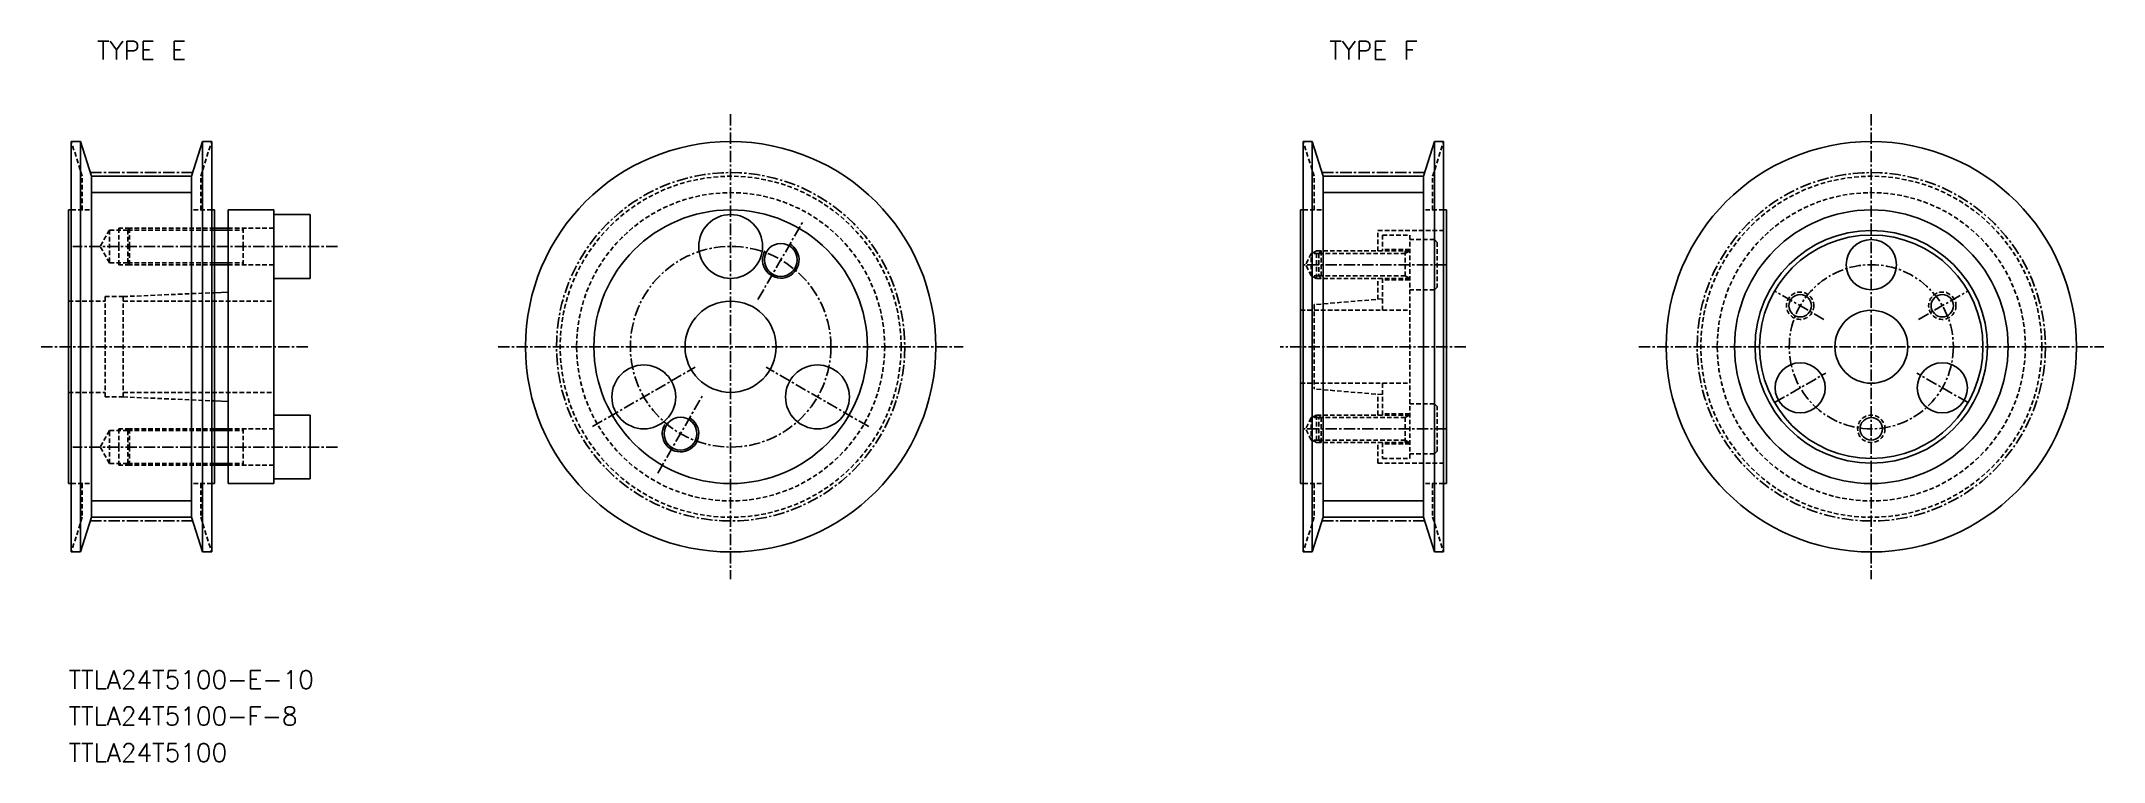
# Model space of a CAD drawing. Extents: x 3431 to 3658, y 16909 to 16988.
import ezdxf
from ezdxf.enums import TextEntityAlignment as Align

# ---------------------------------------------------------------- set-up
doc = ezdxf.new("R2010")
doc.units = 0
doc.linetypes.add('CENTER', pattern=[2, 1.25, -0.25, 0.25, -0.25])
doc.linetypes.add('DASHED', pattern=[0.75, 0.5, -0.25])
doc.layers.get('0').update_dxf_attribs({"linetype": 'CONTINUOUS'})
doc.layers.add('CENTER', color=1, linetype='CENTER')
doc.styles.add('MISUMI', font='txt.shx')

msp = doc.modelspace()

# ---------------------------------------------------------------- linework, layer by layer
at = {"color": 1, "linetype": 'CENTER'}
for p, q in [((3506.94, 16979.86), (3506.94, 16928.86)), ((3632.05, 16979.86), (3632.05, 16928.86)), ((3436.7, 16973.46), (3447.95, 16973.46)), ((3571.81, 16973.46), (3583.06, 16973.46)), ((3431.32, 16954.36), (3460.61, 16954.36)), ((3481.44, 16954.36), (3532.44, 16954.36)), ((3606.55, 16954.36), (3657.55, 16954.36)), ((3436.7, 16935.26), (3447.95, 16935.26)), ((3571.81, 16935.26), (3583.06, 16935.26))]:
    msp.add_line(p, q, dxfattribs=at)
at = {"color": 7, "linetype": 'CONTINUOUS'}
for p, q in [((3435.62, 16976.86), (3434.62, 16976.86)), ((3434.62, 16976.86), (3434.62, 16954.36)), ((3436.82, 16973.06), (3435.62, 16976.86)), ((3435.62, 16976.86), (3435.62, 16954.36)), ((3447.82, 16973.06), (3449.02, 16976.86)), ((3449.02, 16976.86), (3450.02, 16976.86)), ((3449.02, 16976.86), (3449.02, 16954.36)), ((3450.02, 16976.86), (3450.02, 16954.36)), ((3570.74, 16976.86), (3569.74, 16976.86)), ((3569.74, 16976.86), (3569.74, 16931.86)), ((3571.94, 16973.06), (3570.74, 16976.86)), ((3570.74, 16976.86), (3570.74, 16931.86)), ((3582.94, 16973.06), (3584.14, 16976.86)), ((3584.14, 16976.86), (3585.14, 16976.86)), ((3584.14, 16976.86), (3584.14, 16931.86)), ((3585.14, 16976.86), (3585.14, 16931.86)), ((3436.82, 16969.36), (3436.82, 16973.06)), ((3436.82, 16973.06), (3447.82, 16973.06)), ((3447.82, 16969.36), (3447.82, 16973.06)), ((3571.94, 16969.36), (3571.94, 16973.06)), ((3571.94, 16973.06), (3582.94, 16973.06)), ((3582.94, 16969.36), (3582.94, 16973.06)), ((3434.32, 16969.36), (3434.62, 16969.36)), ((3434.32, 16954.36), (3434.32, 16969.36)), ((3436.82, 16969.36), (3436.82, 16954.36)), ((3447.82, 16969.36), (3447.82, 16954.36)), ((3450.32, 16969.36), (3450.02, 16969.36)), ((3450.32, 16954.36), (3450.32, 16969.36)), ((3451.82, 16969.36), (3456.82, 16969.36)), ((3451.82, 16969.36), (3451.82, 16967.36)), ((3456.82, 16969.36), (3456.82, 16968.86)), ((3569.44, 16969.36), (3569.74, 16969.36)), ((3569.44, 16939.36), (3569.44, 16969.36)), ((3571.94, 16969.36), (3571.94, 16939.36)), ((3582.94, 16969.36), (3582.94, 16939.36)), ((3585.44, 16969.36), (3585.14, 16969.36)), ((3585.44, 16939.36), (3585.44, 16969.36)), ((3451.82, 16967.36), (3450.32, 16967.36)), ((3451.82, 16967.36), (3451.82, 16963.36)), ((3456.82, 16968.86), (3456.82, 16961.86)), ((3456.82, 16968.86), (3460.82, 16968.86)), ((3460.82, 16968.86), (3460.82, 16965.36)), ((3460.82, 16961.86), (3460.82, 16965.36)), ((3451.82, 16963.36), (3450.32, 16963.36)), ((3451.82, 16963.36), (3451.82, 16960.36)), ((3451.82, 16960.36), (3450.32, 16960.29)), ((3451.82, 16960.36), (3451.82, 16954.36)), ((3456.82, 16961.86), (3456.82, 16954.36)), ((3456.82, 16961.86), (3460.82, 16961.86)), ((3434.32, 16954.36), (3434.32, 16939.36)), ((3434.62, 16931.86), (3434.62, 16954.36)), ((3435.62, 16931.86), (3435.62, 16954.36)), ((3436.82, 16939.36), (3436.82, 16954.36)), ((3447.82, 16939.36), (3447.82, 16954.36)), ((3449.02, 16931.86), (3449.02, 16954.36)), ((3450.02, 16931.86), (3450.02, 16954.36)), ((3450.32, 16954.36), (3450.32, 16939.36)), ((3451.82, 16948.36), (3451.82, 16954.36)), ((3456.82, 16946.86), (3456.82, 16954.36)), ((3451.82, 16948.36), (3450.32, 16948.42)), ((3451.82, 16945.36), (3451.82, 16948.36)), ((3456.82, 16939.86), (3456.82, 16946.86)), ((3456.82, 16946.86), (3460.82, 16946.86)), ((3460.82, 16946.86), (3460.82, 16943.36)), ((3451.82, 16945.36), (3450.32, 16945.36)), ((3451.82, 16941.36), (3451.82, 16945.36)), ((3460.82, 16939.86), (3460.82, 16943.36)), ((3451.82, 16941.36), (3450.32, 16941.36)), ((3451.82, 16939.36), (3451.82, 16941.36)), ((3456.82, 16939.86), (3460.82, 16939.86)), ((3456.82, 16939.36), (3456.82, 16939.86)), ((3434.32, 16939.36), (3434.62, 16939.36)), ((3436.82, 16939.36), (3436.82, 16935.66)), ((3447.82, 16939.36), (3447.82, 16935.66)), ((3450.32, 16939.36), (3450.02, 16939.36)), ((3451.82, 16939.36), (3456.82, 16939.36)), ((3569.44, 16939.36), (3569.74, 16939.36)), ((3571.94, 16939.36), (3571.94, 16935.66)), ((3582.94, 16939.36), (3582.94, 16935.66)), ((3585.44, 16939.36), (3585.14, 16939.36)), ((3436.82, 16935.66), (3435.62, 16931.86)), ((3436.82, 16935.66), (3447.82, 16935.66)), ((3447.82, 16935.66), (3449.02, 16931.86)), ((3571.94, 16935.66), (3570.74, 16931.86)), ((3571.94, 16935.66), (3582.94, 16935.66)), ((3582.94, 16935.66), (3584.14, 16931.86)), ((3435.62, 16931.86), (3434.62, 16931.86)), ((3449.02, 16931.86), (3450.02, 16931.86)), ((3570.74, 16931.86), (3569.74, 16931.86)), ((3584.14, 16931.86), (3585.14, 16931.86))]:
    msp.add_line(p, q, dxfattribs=at)
at = {"color": 3, "linetype": 'DASHED'}
for p, q in [((3435.82, 16973.06), (3434.62, 16976.86)), ((3448.82, 16973.06), (3450.02, 16976.86)), ((3570.94, 16973.06), (3569.74, 16976.86)), ((3583.94, 16973.06), (3585.14, 16976.86)), ((3435.82, 16969.36), (3435.82, 16973.06)), ((3448.82, 16969.36), (3448.82, 16973.06)), ((3570.94, 16969.36), (3570.94, 16973.06)), ((3583.94, 16969.36), (3583.94, 16973.06)), ((3434.62, 16969.36), (3436.82, 16969.36)), ((3450.02, 16969.36), (3447.82, 16969.36)), ((3569.74, 16969.36), (3571.94, 16969.36)), ((3585.14, 16969.36), (3582.94, 16969.36)), ((3438.82, 16967.16), (3437.79, 16965.36)), ((3438.82, 16967.16), (3438.82, 16963.56)), ((3440.82, 16967.16), (3438.82, 16967.16)), ((3441.02, 16967.36), (3439.82, 16967.36)), ((3439.82, 16967.36), (3439.82, 16965.36)), ((3441.02, 16967.36), (3440.82, 16967.16)), ((3440.82, 16967.16), (3450.32, 16967.16)), ((3440.82, 16967.16), (3440.82, 16965.36)), ((3450.32, 16967.36), (3441.02, 16967.36)), ((3441.02, 16967.36), (3441.02, 16965.36)), ((3456.82, 16967.36), (3451.82, 16967.36)), ((3451.82, 16967.16), (3453.49, 16967.16)), ((3453.49, 16967.36), (3453.49, 16965.36)), ((3577.94, 16967.11), (3585.44, 16967.11)), ((3577.94, 16964.86), (3577.94, 16967.11)), ((3438.82, 16963.56), (3437.79, 16965.36)), ((3439.82, 16963.36), (3439.82, 16965.36)), ((3440.82, 16963.56), (3440.82, 16965.36)), ((3441.02, 16963.36), (3441.02, 16965.36)), ((3453.49, 16963.36), (3453.49, 16965.36)), ((3570.6, 16964.59), (3570.01, 16963.36)), ((3571.44, 16964.59), (3570.6, 16964.59)), ((3570.6, 16962.13), (3570.6, 16964.59)), ((3571.19, 16964.86), (3570.72, 16964.59)), ((3571.71, 16964.86), (3571.19, 16964.86)), ((3571.19, 16961.86), (3571.19, 16964.86)), ((3571.44, 16964.59), (3571.71, 16964.86)), ((3580.94, 16964.59), (3571.44, 16964.59)), ((3571.44, 16964.59), (3571.44, 16962.13)), ((3581.44, 16964.86), (3571.71, 16964.86)), ((3571.71, 16964.86), (3571.71, 16961.86)), ((3578.44, 16966.61), (3581.44, 16966.61)), ((3578.44, 16966.61), (3578.44, 16964.86)), ((3581.44, 16965.01), (3578.44, 16965.01)), ((3580.94, 16964.86), (3580.94, 16961.86)), ((3580.94, 16964.59), (3581.4, 16964.86)), ((3581.44, 16966.61), (3581.44, 16942.11)), ((3584.14, 16966.11), (3581.44, 16966.11)), ((3584.14, 16966.11), (3584.14, 16960.61)), ((3584.14, 16966.11), (3584.44, 16965.81)), ((3584.44, 16965.81), (3584.44, 16960.91)), ((3440.82, 16963.56), (3438.82, 16963.56)), ((3441.02, 16963.36), (3439.82, 16963.36)), ((3440.82, 16963.56), (3450.32, 16963.56)), ((3441.02, 16963.36), (3440.82, 16963.56)), ((3450.32, 16963.36), (3441.02, 16963.36)), ((3451.82, 16963.56), (3453.49, 16963.56)), ((3456.82, 16963.36), (3451.82, 16963.36)), ((3570.6, 16962.13), (3570.01, 16963.36)), ((3570.03, 16963.36), (3570.03, 16963.36)), ((3570.58, 16962.16), (3570.58, 16962.16)), ((3571.44, 16962.13), (3570.6, 16962.13)), ((3571.17, 16961.86), (3570.7, 16962.13)), ((3580.94, 16962.13), (3571.44, 16962.13)), ((3571.71, 16961.86), (3571.44, 16962.13)), ((3580.94, 16962.13), (3581.4, 16961.86)), ((3438.32, 16959.86), (3440.32, 16959.86)), ((3438.32, 16959.86), (3438.32, 16954.36)), ((3440.32, 16959.86), (3450.32, 16960.29)), ((3440.32, 16959.86), (3440.32, 16954.36)), ((3571.71, 16961.86), (3571.17, 16961.86)), ((3581.44, 16961.86), (3571.71, 16961.86)), ((3577.94, 16959.57), (3577.94, 16961.86)), ((3578.44, 16961.86), (3578.44, 16958.36)), ((3581.44, 16961.71), (3578.44, 16961.71)), ((3584.14, 16960.61), (3581.44, 16960.61)), ((3584.14, 16960.61), (3584.44, 16960.91)), ((3434.32, 16959.36), (3438.32, 16959.36)), ((3440.32, 16959.36), (3456.82, 16959.36)), ((3569.44, 16958.36), (3570.94, 16958.36)), ((3578.44, 16959.61), (3570.94, 16958.98)), ((3570.94, 16958.98), (3570.94, 16949.73)), ((3570.94, 16958.36), (3581.44, 16958.36)), ((3438.32, 16948.86), (3438.32, 16954.36)), ((3440.32, 16948.86), (3440.32, 16954.36)), ((3434.32, 16949.36), (3438.32, 16949.36)), ((3438.32, 16948.86), (3440.32, 16948.86)), ((3440.32, 16949.36), (3456.82, 16949.36)), ((3440.32, 16948.86), (3450.32, 16948.42)), ((3569.44, 16950.36), (3570.94, 16950.36)), ((3570.94, 16950.36), (3581.44, 16950.36)), ((3578.44, 16949.11), (3570.94, 16949.73)), ((3577.94, 16946.86), (3577.94, 16949.15)), ((3578.44, 16950.36), (3578.44, 16946.86)), ((3570.6, 16946.59), (3570.01, 16945.36)), ((3570.58, 16946.56), (3570.58, 16946.56)), ((3570.6, 16946.59), (3570.6, 16944.13)), ((3571.44, 16946.59), (3570.6, 16946.59)), ((3571.17, 16946.86), (3570.7, 16946.59)), ((3571.71, 16946.86), (3571.17, 16946.86)), ((3571.19, 16946.86), (3571.19, 16943.86)), ((3571.71, 16946.86), (3571.44, 16946.59)), ((3580.94, 16946.59), (3571.44, 16946.59)), ((3571.44, 16944.13), (3571.44, 16946.59)), ((3581.44, 16946.86), (3571.71, 16946.86)), ((3571.71, 16943.86), (3571.71, 16946.86)), ((3581.44, 16947.01), (3578.44, 16947.01)), ((3580.94, 16943.86), (3580.94, 16946.86)), ((3580.94, 16946.59), (3581.4, 16946.86)), ((3584.14, 16948.11), (3581.44, 16948.11)), ((3584.14, 16942.61), (3584.14, 16948.11)), ((3584.14, 16948.11), (3584.44, 16947.81)), ((3584.44, 16942.91), (3584.44, 16947.81)), ((3438.82, 16945.16), (3437.79, 16943.36)), ((3440.82, 16945.16), (3438.82, 16945.16)), ((3438.82, 16941.56), (3438.82, 16945.16)), ((3441.02, 16945.36), (3439.82, 16945.36)), ((3439.82, 16945.36), (3439.82, 16943.36)), ((3441.02, 16945.36), (3440.82, 16945.16)), ((3440.82, 16945.16), (3450.32, 16945.16)), ((3440.82, 16945.16), (3440.82, 16943.36)), ((3450.32, 16945.36), (3441.02, 16945.36)), ((3441.02, 16945.36), (3441.02, 16943.36)), ((3456.82, 16945.36), (3451.82, 16945.36)), ((3451.82, 16945.16), (3453.49, 16945.16)), ((3453.49, 16945.36), (3453.49, 16943.36)), ((3570.6, 16944.13), (3570.01, 16945.36)), ((3570.03, 16945.36), (3570.03, 16945.36)), ((3571.44, 16944.13), (3570.6, 16944.13)), ((3571.19, 16943.86), (3570.72, 16944.13)), ((3580.94, 16944.13), (3571.44, 16944.13)), ((3571.44, 16944.13), (3571.71, 16943.86)), ((3580.94, 16944.13), (3581.4, 16943.86)), ((3438.82, 16941.56), (3437.79, 16943.36)), ((3439.82, 16941.36), (3439.82, 16943.36)), ((3440.82, 16941.56), (3440.82, 16943.36)), ((3441.02, 16941.36), (3441.02, 16943.36)), ((3453.49, 16941.36), (3453.49, 16943.36)), ((3571.71, 16943.86), (3571.19, 16943.86)), ((3581.44, 16943.86), (3571.71, 16943.86)), ((3577.94, 16941.61), (3577.94, 16943.86)), ((3578.44, 16943.86), (3578.44, 16942.11)), ((3581.44, 16943.71), (3578.44, 16943.71)), ((3578.44, 16942.11), (3581.44, 16942.11)), ((3584.14, 16942.61), (3581.44, 16942.61)), ((3584.14, 16942.61), (3584.44, 16942.91)), ((3440.82, 16941.56), (3438.82, 16941.56)), ((3441.02, 16941.36), (3439.82, 16941.36)), ((3440.82, 16941.56), (3450.32, 16941.56)), ((3441.02, 16941.36), (3440.82, 16941.56)), ((3450.32, 16941.36), (3441.02, 16941.36)), ((3451.82, 16941.56), (3453.49, 16941.56)), ((3456.82, 16941.36), (3451.82, 16941.36)), ((3577.94, 16941.61), (3585.44, 16941.61)), ((3434.62, 16939.36), (3436.82, 16939.36)), ((3435.82, 16939.36), (3435.82, 16935.66)), ((3450.02, 16939.36), (3447.82, 16939.36)), ((3448.82, 16939.36), (3448.82, 16935.66)), ((3569.74, 16939.36), (3571.94, 16939.36)), ((3570.94, 16939.36), (3570.94, 16935.66)), ((3585.14, 16939.36), (3582.94, 16939.36)), ((3583.94, 16939.36), (3583.94, 16935.66)), ((3435.82, 16935.66), (3434.62, 16931.86)), ((3448.82, 16935.66), (3450.02, 16931.86)), ((3570.94, 16935.66), (3569.74, 16931.86)), ((3583.94, 16935.66), (3585.14, 16931.86))]:
    msp.add_line(p, q, dxfattribs=at)
at = {"color": 3, "linetype": 'CONTINUOUS'}
for p, q in [((3436.82, 16971.26), (3447.82, 16971.26)), ((3571.94, 16971.26), (3582.94, 16971.26)), ((3436.82, 16937.46), (3447.82, 16937.46)), ((3571.94, 16937.46), (3582.94, 16937.46))]:
    msp.add_line(p, q, dxfattribs=at)
at = {"color": 3}
for p, q in [((3451.82, 16967.16), (3450.32, 16967.16)), ((3451.82, 16963.56), (3450.32, 16963.56)), ((3451.82, 16945.16), (3450.32, 16945.16)), ((3451.82, 16941.56), (3450.32, 16941.56))]:
    msp.add_line(p, q, dxfattribs=at)
at = {"color": 7, "linetype": 'CONTINUOUS'}
for centre, radius in [((3506.94, 16954.36), 22.5), ((3632.05, 16954.36), 22.5), ((3506.94, 16954.36), 15), ((3506.94, 16954.36), 15), ((3506.94, 16954.36), 15), ((3506.94, 16954.36), 15), ((3632.05, 16954.36), 15), ((3632.05, 16954.36), 15), ((3632.05, 16954.36), 15), ((3632.05, 16954.36), 15), ((3506.94, 16965.36), 3.5), ((3632.05, 16954.36), 12.75), ((3512.44, 16963.88), 1.8), ((3632.05, 16954.36), 12.25), ((3632.05, 16963.36), 2.75), ((3624.25, 16958.86), 1.23), ((3639.84, 16958.86), 1.23), ((3506.94, 16954.36), 5), ((3632.05, 16954.36), 4), ((3497.41, 16948.86), 3.5), ((3516.46, 16948.86), 3.5), ((3624.25, 16949.86), 2.75), ((3639.84, 16949.86), 2.75), ((3501.44, 16944.83), 1.8), ((3632.05, 16945.36), 1.23)]:
    msp.add_circle(centre, radius, dxfattribs=at)
at = {"color": 1, "linetype": 'CENTER'}
for centre in [(3506.94, 16954.36), (3632.05, 16954.36)]:
    msp.add_circle(centre, 19.1, dxfattribs=at)
at = {"color": 3, "linetype": 'DASHED'}
for centre, radius in [((3506.94, 16954.36), 18.7), ((3506.94, 16954.36), 16.9), ((3632.05, 16954.36), 18.7), ((3632.05, 16954.36), 16.9), ((3624.25, 16958.86), 1.5), ((3639.84, 16958.86), 1.5), ((3632.05, 16945.36), 1.5)]:
    msp.add_circle(centre, radius, dxfattribs=at)
at = {"color": 3, "linetype": 'CONTINUOUS'}
for centre in [(3512.44, 16963.88), (3501.44, 16944.83)]:
    msp.add_arc(centre, 2, 150, 62, dxfattribs=at)
at = {"layer": 'CENTER', "color": 1, "linetype": 'CENTER'}
for p, q in [((3506.94, 16971.86), (3506.94, 16958.86)), ((3509.94, 16959.55), (3514.94, 16968.21)), ((3463.82, 16965.36), (3434.79, 16965.36)), ((3585.44, 16963.36), (3569.56, 16963.36)), ((3626.85, 16957.36), (3621.44, 16960.48)), ((3637.24, 16957.36), (3642.66, 16960.48)), ((3587.57, 16954.36), (3567.2, 16954.36)), ((3491.78, 16945.61), (3503.04, 16952.11)), ((3522.09, 16945.61), (3510.83, 16952.11)), ((3621.44, 16948.23), (3627.07, 16951.48)), ((3642.66, 16948.23), (3637.03, 16951.48)), ((3498.94, 16940.5), (3503.94, 16949.16)), ((3585.44, 16945.36), (3569.56, 16945.36)), ((3463.82, 16943.36), (3434.79, 16943.36))]:
    msp.add_line(p, q, dxfattribs=at)
for centre, radius in [((3506.94, 16954.36), 11), ((3632.05, 16954.36), 9)]:
    msp.add_circle(centre, radius, dxfattribs=at)

# ---------------------------------------------------------------- texts
at = {"color": 7, "linetype": 'CONTINUOUS', "style": 'MISUMI'}
for s, p in [('TYPE E', (3442.32, 16986.86)), ('TYPE F', (3577.44, 16986.86))]:
    msp.add_text(s, height=2, dxfattribs=at).set_placement(p, align=Align.MIDDLE_CENTER)
for s, p in [('TTLA24T5100-E-10', (3434.32, 16916.86)), ('TTLA24T5100-F-8', (3434.32, 16912.86)), ('TTLA24T5100', (3434.32, 16908.86))]:
    msp.add_text(s, height=2, dxfattribs=at).set_placement(p)

doc.saveas('drawing.dxf')
